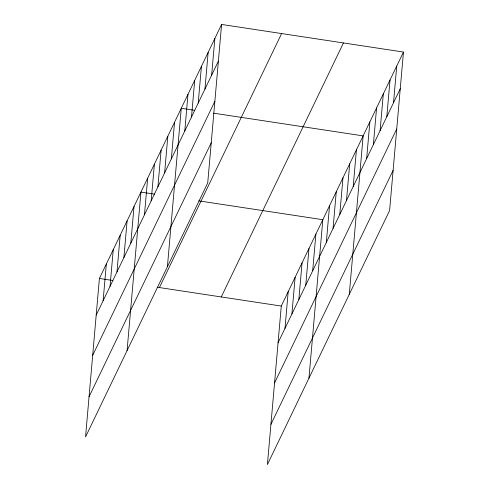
<?xml version="1.0" encoding="UTF-8"?>
<svg xmlns="http://www.w3.org/2000/svg" width="489" height="489" viewBox="0 0 489 489"><rect width="100%" height="100%" fill="white"/><g stroke="black" fill="none" stroke-linecap="round" stroke-linejoin="round"><path stroke-width="0.73" d="M221.59 24.45L99.401 278.455L85.538 436.946L207.721 182.941L221.59 24.45L403.462 52.054L389.599 210.545L267.41 464.55L281.279 306.059L403.462 52.054M103.118 300.753L106.327 264.06M110.043 286.358L113.252 249.665M116.969 271.963L120.178 235.276M123.888 257.575L127.097 220.881M130.814 243.18L134.023 206.486M127.079 350.582L140.948 192.091L154.451 194.145M144.457 214.812L147.666 178.124M151.18 200.845L154.39 164.151M157.898 186.871L161.107 150.184M164.616 172.904L167.825 136.211M171.339 158.931L174.549 122.244M167.403 266.762L181.266 108.271L194.775 110.318M184.781 130.991L187.99 94.304M191.499 117.024L194.708 80.33M198.216 103.051L201.431 66.363M204.94 89.084L208.149 52.39M211.658 75.11L214.867 38.423M284.989 328.357L288.198 291.664M291.915 313.962L295.124 277.275M298.84 299.574L302.049 262.88M305.759 285.179L308.975 248.485M312.685 270.784L315.894 234.09M308.956 378.186L322.819 219.702L198.717 200.863M326.328 242.422L329.537 205.728M333.052 228.449L336.261 191.761M339.769 214.482L342.978 177.788M346.493 200.508L349.702 163.821M353.211 186.541L356.42 149.848M349.274 294.366L363.144 135.881L213.528 113.167M366.652 158.601L369.861 121.908M373.37 144.628L376.579 107.935M380.094 130.661L383.303 93.967M386.811 116.688L390.02 79.994M393.529 102.721L396.744 66.027M96.192 315.148L218.381 61.143M92.678 355.338L214.86 101.333M89.053 396.75L211.242 142.745M159.42 287.563L281.609 33.558M221.26 296.951L343.443 42.946M278.07 342.752L400.253 88.747M274.549 382.948L396.738 128.943M270.93 424.354L393.113 170.355M99.401 278.455L112.91 280.503M157.171 287.22L281.279 306.059"/></g></svg>
